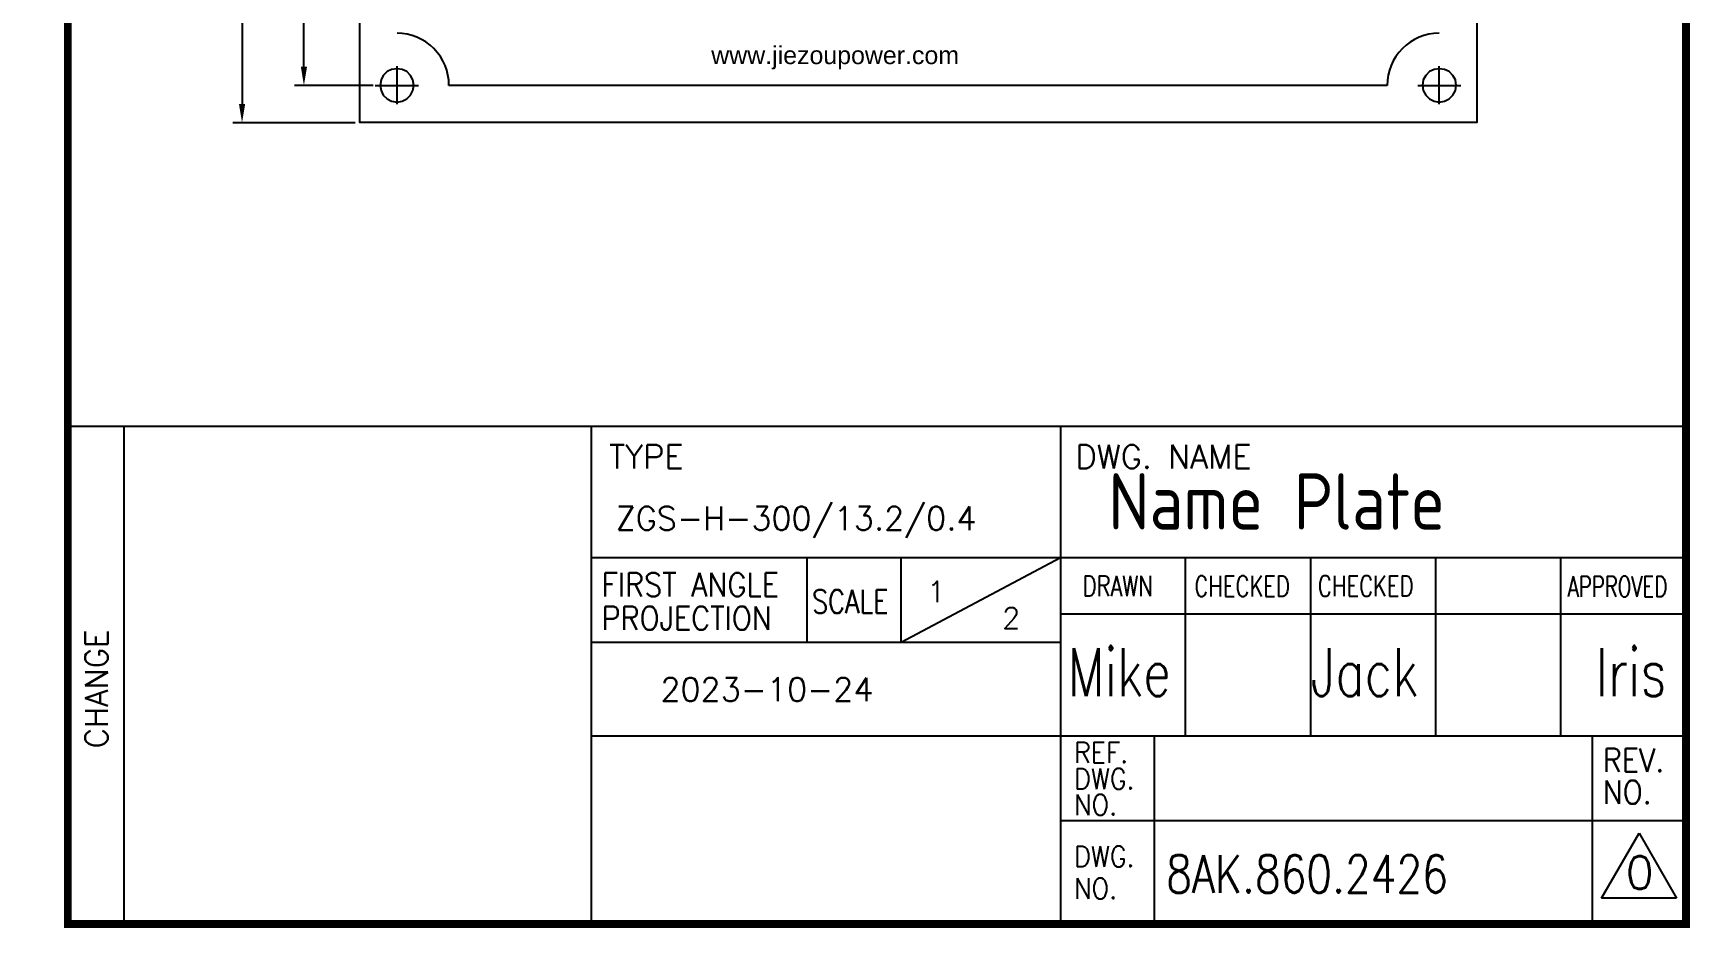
# Model space of a CAD drawing. Header units: millimetres. Extents: x 104637 to 116395, y -154925 to -148478.
# Drawn here: x 116172.6 to 116395.1, y -153684.4 to -153564.3 of the extents above; entities that cross this region are included whole.
import ezdxf

# ---------------------------------------------------------------- set-up
doc = ezdxf.new("R2010")
doc.units = ezdxf.units.MM
doc.header["$LTSCALE"] = 13
doc.linetypes.add('CENTER', pattern=[50.8, 31.75, -6.35, 6.35, -6.35])
doc.layers.get('0').update_dxf_attribs({"color": 1, "linetype": 'CENTER'})
for name, color, linetype in [('1', 4, 'Continuous'), ('2', 3, 'Continuous'), ('PDF_Geometry', 7, 'Continuous')]:
    doc.layers.add(name, color=color, linetype=linetype)
doc.styles.add('Note Text (ANSI)', font='arial.ttf')
doc.styles.add('ROMANS', font='romans.shx', dxfattribs={"bigfont": 'whgtxt.shx'})
doc.styles.get("Standard").update_dxf_attribs({"font": 'gbenor.shx', "bigfont": 'gbcbig.shx'})
doc.dimstyles.new('ISO-25', dxfattribs={"dimtxt": 2.5, "dimasz": 2.5, "dimexe": 1.25, "dimexo": 0.625, "dimtad": 1, "dimtxsty": 'Standard', "dimcen": 2.5, "dimadec": 0, "dimazin": 0, "dimtfac": 1, "dimtmove": 0, "dimatfit": 3, "dimfxl": 1, "dimarcsym": 0})

# ---------------------------------------------------------------- blocks, each defined once
blk = doc.blocks.new('*D91')
at = {"layer": '1', "color": 3, "lineweight": -2}
for p, q in [((107931.11, -150500.66), (107931.11, -150616.73)), ((107957.11, -150500.66), (107957.11, -150616.73)), ((107893.61, -150594.23), (107856.11, -150594.23)), ((107931.11, -150594.23), (107957.11, -150594.23)), ((107994.61, -150594.23), (108099.9, -150594.23))]:
    blk.add_line(p, q, dxfattribs=at)
at = {"layer": '1', "color": 3}
for points in [[(107893.61, -150587.98), (107893.61, -150600.48), (107931.11, -150594.23)], [(107994.61, -150587.98), (107994.61, -150600.48), (107957.11, -150594.23)]]:
    blk.add_solid(points, dxfattribs=at)
at = {"layer": '2', "color": 0, "linetype": 'Continuous', "lineweight": -2}
for p, q in [((116218.26, -153406.31), (116207.71, -153406.31)), ((116208.96, -153568.83), (116208.96, -153408.81)), ((116218.26, -153571.33), (116207.71, -153571.33))]:
    blk.add_line(p, q, dxfattribs=at)
at = {"layer": '2', "color": 0, "linetype": 'Continuous', "lineweight": 30}
for points in [[(116208.55, -153408.81), (116209.38, -153408.81), (116208.96, -153406.31)], [(116208.55, -153568.83), (116209.38, -153568.83), (116208.96, -153571.33)]]:
    blk.add_solid(points, dxfattribs=at)
at = {"layer": 'Defpoints', "color": 0}
for p in [(107931.11, -150500.66), (107957.11, -150500.66), (107957.11, -150594.23)]:
    blk.add_point(p, dxfattribs=at)
at = {"layer": 'Defpoints', "color": 0, "linetype": 'Continuous', "lineweight": 30}
for p in [(116208.96, -153406.31), (116218.89, -153406.31), (116218.89, -153571.33)]:
    blk.add_point(p, dxfattribs=at)
at = {"layer": '1', "color": 2, "insert": (108066.69, -150560.48), "char_height": 52.5, "attachment_point": 5}
blk.add_mtext('26', dxfattribs=at)
at = {"layer": '2', "color": 0, "linetype": 'Continuous', "insert": (116207.09, -153488.82), "char_height": 2.5, "attachment_point": 5, "rotation": 90}
blk.add_mtext('165', dxfattribs=at)
blk = doc.blocks.new('*D92')
at = {"layer": '1', "color": 3, "lineweight": -2}
for p, q in [((107836.12, -150332.71), (107836.12, -150616.73)), ((107741.12, -150504.24), (107741.12, -150616.73)), ((107778.62, -150594.23), (107798.62, -150594.23))]:
    blk.add_line(p, q, dxfattribs=at)
at = {"layer": '1', "color": 3}
for points in [[(107778.62, -150587.98), (107778.62, -150600.48), (107741.12, -150594.23)], [(107798.62, -150587.98), (107798.62, -150600.48), (107836.12, -150594.23)]]:
    blk.add_solid(points, dxfattribs=at)
at = {"layer": '2', "color": 0, "linetype": 'Continuous', "lineweight": -2}
for p, q in [((116215.85, -153401.31), (116199.4, -153401.31)), ((116200.65, -153403.81), (116200.65, -153573.83)), ((116215.85, -153576.33), (116199.4, -153576.33))]:
    blk.add_line(p, q, dxfattribs=at)
at = {"layer": '2', "color": 0, "linetype": 'Continuous', "lineweight": 30}
for points in [[(116200.24, -153403.81), (116201.07, -153403.81), (116200.65, -153401.31)], [(116200.24, -153573.83), (116201.07, -153573.83), (116200.65, -153576.33)]]:
    blk.add_solid(points, dxfattribs=at)
at = {"layer": 'Defpoints', "color": 0}
for p in [(107836.12, -150332.71), (107741.12, -150504.24), (107836.12, -150594.23)]:
    blk.add_point(p, dxfattribs=at)
at = {"layer": 'Defpoints', "color": 0, "linetype": 'Continuous', "lineweight": 30}
for p in [(116216.47, -153401.31), (116200.65, -153576.33), (116216.47, -153576.33)]:
    blk.add_point(p, dxfattribs=at)
at = {"layer": '1', "color": 2, "insert": (107788.62, -150560.48), "char_height": 52.5, "attachment_point": 5}
blk.add_mtext('95', dxfattribs=at)
at = {"layer": '2', "color": 0, "linetype": 'Continuous', "insert": (116198.78, -153488.82), "char_height": 2.5, "attachment_point": 5, "rotation": 90}
blk.add_mtext('175', dxfattribs=at)

msp = doc.modelspace()

# ---------------------------------------------------------------- linework, layer by layer
at = {"layer": '1', "color": 0, "linetype": 'Continuous'}
for p, q in [((116177.248, -153683.893), (116177.248, -153334.873)), ((116394.598, -153334.873), (116394.598, -153683.893)), ((116394.598, -153683.893), (116177.248, -153683.893))]:
    msp.add_line(p, q, dxfattribs=at)
at = {"layer": '1'}
msp.add_line((116247.598, -153683.932), (116184.808, -153683.932), dxfattribs=at)
at = {"layer": '1', "const_width": 1.05}
msp.add_lwpolyline([(116177.248, -153334.873), (116394.598, -153334.873), (116394.598, -153683.893), (116177.248, -153683.893), (116177.248, -153334.873), (116394.598, -153334.873)], dxfattribs=at)
at = {"layer": '2'}
for p, q in [((116394.598, -153617.113), (116177.248, -153617.113)), ((116394.598, -153617.113), (116177.248, -153617.113)), ((116184.808, -153683.893), (116184.808, -153617.113)), ((116247.598, -153683.893), (116247.598, -153617.113)), ((116310.598, -153617.113), (116310.598, -153683.893)), ((116394.598, -153634.753), (116247.598, -153634.753)), ((116276.578, -153646.093), (116276.578, -153634.753)), ((116310.598, -153634.753), (116289.178, -153646.093)), ((116289.178, -153646.093), (116289.178, -153634.753)), ((116327.398, -153658.693), (116327.398, -153634.753)), ((116344.198, -153658.693), (116344.198, -153634.753)), ((116360.998, -153658.693), (116360.998, -153634.753)), ((116377.798, -153658.693), (116377.798, -153634.753)), ((116394.598, -153642.313), (116310.598, -153642.313)), ((116310.598, -153646.093), (116247.598, -153646.093)), ((116394.598, -153658.693), (116247.598, -153658.693)), ((116323.198, -153683.893), (116323.198, -153658.693)), ((116381.998, -153658.693), (116381.998, -153683.893)), ((116394.598, -153670.033), (116310.598, -153670.033)), ((116383.258, -153680.426), (116388.298, -153671.697)), ((116388.298, -153671.697), (116393.338, -153680.426)), ((116393.338, -153680.426), (116383.258, -153680.426))]:
    msp.add_line(p, q, dxfattribs=at)
at = {"layer": 'PDF_Geometry', "lineweight": 25}
for points in [[(116216.473, -153401.312), (116366.495, -153401.312), (116366.495, -153576.328), (116216.473, -153576.328), (116216.473, -153401.312)], [(116223.719, -153571.329), (116223.607, -153570.599), (116223.27, -153569.981), (116222.764, -153569.476), (116222.146, -153569.195), (116221.472, -153569.082), (116220.742, -153569.195), (116220.124, -153569.476), (116219.619, -153569.981), (116219.338, -153570.599), (116219.226, -153571.329), (116219.338, -153572.003), (116219.619, -153572.621), (116220.124, -153573.126), (116220.742, -153573.463), (116221.472, -153573.576), (116222.146, -153573.463), (116222.764, -153573.126), (116223.27, -153572.621), (116223.607, -153572.003), (116223.719, -153571.329)], [(116221.472, -153573.856), (116221.472, -153568.745)], [(116363.742, -153571.329), (116363.63, -153570.599), (116363.293, -153569.981), (116362.787, -153569.476), (116362.17, -153569.195), (116361.439, -153569.082), (116360.765, -153569.195), (116360.148, -153569.476), (116359.642, -153569.981), (116359.305, -153570.599), (116359.193, -153571.329), (116359.305, -153572.003), (116359.642, -153572.621), (116360.148, -153573.126), (116360.765, -153573.463), (116361.439, -153573.576), (116362.17, -153573.463), (116362.787, -153573.126), (116363.293, -153572.621), (116363.63, -153572.003), (116363.742, -153571.329)], [(116361.44, -153573.856), (116361.44, -153568.745)], [(116218.552, -153571.329), (116224.337, -153571.329)], [(116218.889, -153571.329), (116224, -153571.329)], [(116354.475, -153571.329), (116228.437, -153571.329)], [(116358.575, -153571.329), (116364.36, -153571.329)], [(116358.912, -153571.329), (116364.023, -153571.329)]]:
    msp.add_lwpolyline(points, dxfattribs=at)
for centre, radius, start, end in [((116221.486, -153571.279), 6.955, 359.59046, 90.11743), ((116361.457, -153571.303), 6.985, 90.14542, 180.21199)]:
    msp.add_arc(centre, radius, start, end, dxfattribs=at)

# ---------------------------------------------------------------- texts
at = {"color": 4}
msp.add_text('Name Plate', height=7.56, dxfattribs=at).set_placement((116317.011, -153630.963))
at = {"color": 4, "style": 'ROMANS', "width": 0.8}
msp.add_text('8AK.860.2426', height=5.04, dxfattribs=at).set_placement((116324.78, -153679.704))
at = {"layer": '2', "style": 'ROMANS'}
for s, height, p in [('TYPE', 3.15, (116249.956, -153622.746)), ('DWG. NAME', 3.15, (116312.613, -153622.746)), ('1', 2.835, (116292.68, -153640.719))]:
    msp.add_text(s, height=height, dxfattribs=at).set_placement(p)
at = {"layer": '2', "color": 4, "style": 'ROMANS'}
for s, height, p in [('ZGS-H-300/13.2/0.4', 3.15, (116250.838, -153631.014)), ('2', 2.835, (116302.753, -153644.255)), ('2023-10-24', 3.15, (116256.839, -153653.984)), ('0', 4.41, (116386.507, -153679.202))]:
    msp.add_text(s, height=height, dxfattribs=at).set_placement(p)
at = {"layer": '2', "style": 'ROMANS'}
for s, height, width, p in [('FIRST ANGLE', 3.15, 0.9, (116248.955, -153639.921)), ('SCALE', 3.15, 0.8, (116277.216, -153642.173)), ('DRAWN', 2.772, 0.75, (116313.544, -153639.914)), ('CHECKED', 2.772, 0.75, (116328.566, -153639.956)), ('CHECKED', 2.772, 0.75, (116345.167, -153639.914)), ('APPROVED', 2.772, 0.7, (116378.692, -153640.001)), ('PROJECTION', 3.15, 0.9, (116248.955, -153644.426)), ('Mike', 6.4375, 0.75, (116311.549, -153653.303)), ('Jack', 6.4375, 0.75, (116344.199, -153653.303)), ('lris', 6.4375, 0.75, (116382.48, -153653.303)), ('REF.', 2.772, 0.9, (116312.408, -153662.279)), ('REV.', 3.15, 0.9, (116383.431, -153663.473)), ('DWG.', 2.772, 0.9, (116312.408, -153665.793)), ('NO.', 3.15, 0.9, (116383.431, -153667.769)), ('NO.', 2.772, 0.9, (116312.408, -153669.28)), ('DWG.', 2.772, 0.9, (116312.405, -153676.208)), ('NO.', 2.772, 0.9, (116312.405, -153680.503))]:
    msp.add_text(s, height=height, dxfattribs=dict(at, width=width)).set_placement(p)
msp.add_text('CHANGE', height=3.024, rotation=90, dxfattribs=at).set_placement((116182.605, -153660.32))
at = {"layer": '2', "linetype": 'Continuous', "insert": (116263.672, -153569.192), "char_height": 2.40214, "attachment_point": 7, "style": 'Note Text (ANSI)'}
msp.add_mtext('{\\W0.997175;www.jiezoupower.com}', dxfattribs=at)

# ---------------------------------------------------------------- dimensions: what is measured, and where the dimension line sits
at = {"layer": '2', "linetype": 'Continuous'}
for base, p1, p2, picture, middle in [((116200.652, -153576.328), (116216.473, -153401.312), (116216.473, -153576.328), '*D92', (116198.777, -153488.82)), ((116208.963, -153406.311), (116218.889, -153571.329), (116218.889, -153406.311), '*D91', (116207.088, -153488.82))]:
    dim = msp.add_linear_dim(base=base, p1=p1, p2=p2, angle=90, dimstyle='ISO-25', override={"dimdec": 0}, dxfattribs=at)
    dim.commit()
    dim.dimension.update_dxf_attribs({"geometry": picture, "text_midpoint": middle})

doc.saveas('drawing.dxf')
